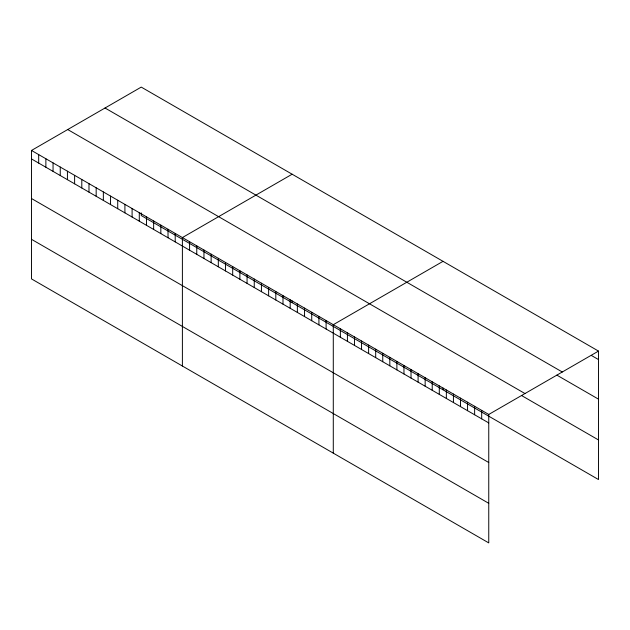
<?xml version="1.0" encoding="UTF-8"?>
<svg xmlns="http://www.w3.org/2000/svg" width="630" height="630" viewBox="0 0 630 630"><rect width="100%" height="100%" fill="white"/><g stroke="black" fill="none" stroke-linecap="round" stroke-linejoin="round"><path stroke-width="0.94" d="M31.5 150.452L488.754 414.453L488.754 542.902L31.5 278.909L31.5 150.452L141.246 87.097L598.5 351.091L598.5 479.548L141.246 215.547L141.246 212.909M292.139 174.211L182.393 237.573L182.393 366.03M443.032 261.332L333.286 324.694L333.286 453.143M488.754 414.453L598.5 351.091M591.436 355.493L598.5 359.572M105.029 108.006L562.283 371.999M556.888 375.134L598.5 399.16M67.717 129.544L524.971 393.545M521.553 395.53L598.5 439.953M31.5 158.933L488.754 422.927M31.5 198.529L488.754 462.522M31.5 239.321L488.754 503.315M481.69 410.374L481.69 418.848M474.626 406.287L474.626 414.768M467.555 402.208L467.555 410.689M460.491 398.128L460.491 406.61M453.427 394.049L453.427 402.531M446.355 389.97L446.355 398.451M443.032 388.025L443.032 389.789M439.291 385.891L439.291 394.372M432.219 381.811L432.219 390.293M425.155 377.732L425.155 386.214M418.092 373.653L418.092 382.134M411.02 369.574L411.02 378.047M403.956 365.495L403.956 373.968M396.892 361.407L396.892 369.889M389.82 357.328L389.82 365.809M382.757 353.249L382.757 361.73M375.693 349.17L375.693 357.651M368.621 345.09L368.621 353.572M361.557 341.011L361.557 349.493M354.493 336.932L354.493 345.413M347.421 332.853L347.421 341.334M340.357 328.773L340.357 337.255M326.104 320.544L326.104 329.025M318.922 316.394L318.922 324.875M311.732 312.244L311.732 320.725M304.55 308.101L304.55 316.575M297.36 303.951L297.36 312.433M292.139 300.912L292.139 302.668M290.178 299.801L290.178 308.283M282.988 295.651L282.988 304.132M275.806 291.501L275.806 299.982M268.624 287.359L268.624 295.832M261.434 283.209L261.434 291.69M254.252 279.058L254.252 287.54M247.062 274.908L247.062 283.39M239.88 270.758L239.88 279.24M232.691 266.616L232.691 275.089M225.508 262.466L225.508 270.947M218.319 258.316L218.319 266.797M211.137 254.166L211.137 262.647M203.955 250.016L203.955 258.497M196.765 245.873L196.765 254.347M189.583 241.723L189.583 250.205M175.211 233.423L175.211 241.904M168.021 229.281L168.021 237.754M160.839 225.13L160.839 233.612M153.649 220.98L153.649 229.462M146.467 216.83L146.467 225.312M139.285 212.68L139.285 221.161M132.095 208.538L132.095 217.011M124.913 204.388L124.913 212.869M117.723 200.238L117.723 208.719M110.541 196.088L110.541 204.569M103.352 191.937L103.352 200.419M96.169 187.795L96.169 196.269M88.987 183.645L88.987 192.126M81.798 179.495L81.798 187.976M74.616 175.345L74.616 183.826M67.426 171.195L67.426 179.676M60.244 167.052L60.244 175.526M53.054 162.902L53.054 171.384M45.872 158.752L45.872 167.233M38.682 154.602L38.682 163.083"/></g></svg>
